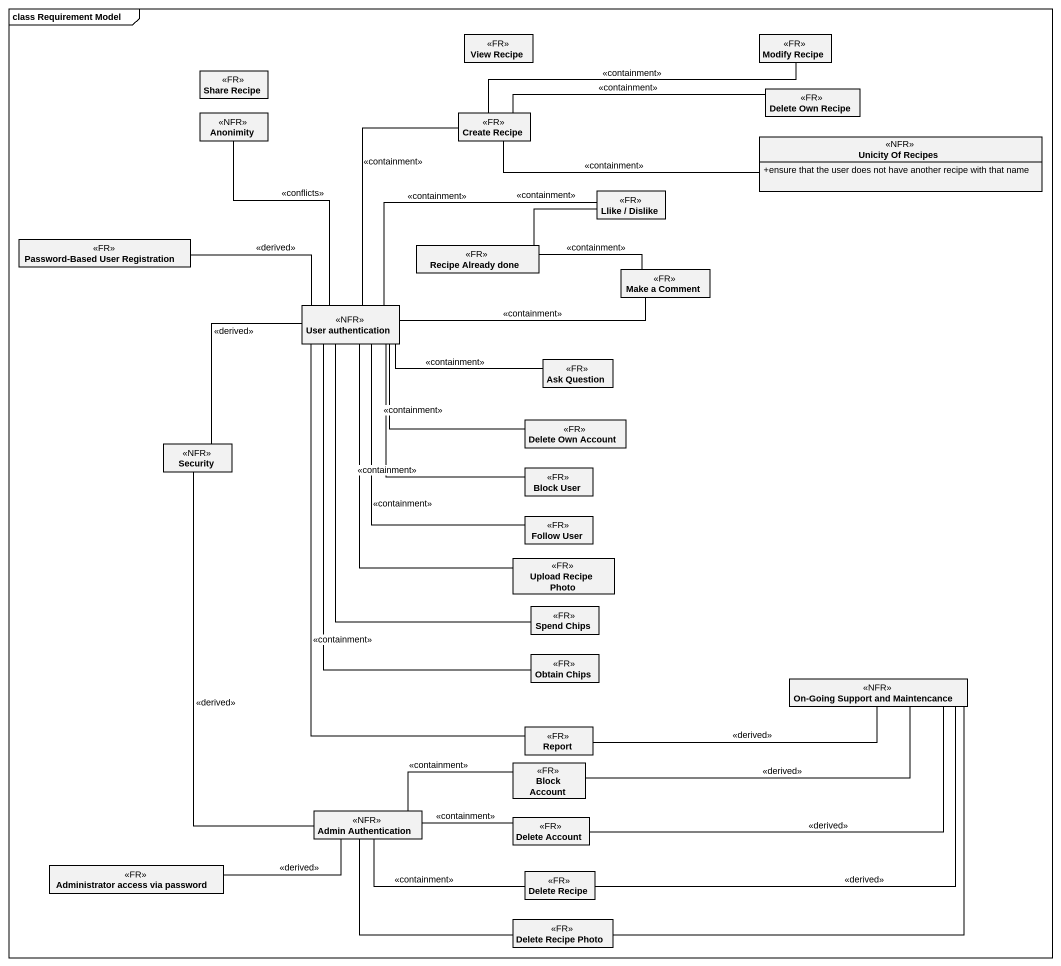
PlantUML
@startuml
mainframe class Requirement Model
hide circle
hide empty members
skinparam classAttributeIconSize 0
class "View Recipe" as View_Recipe <<FR>>
class "Modify Recipe" as Modify_Recipe <<FR>>
class "Share Recipe" as Share_Recipe <<FR>>
class Anonimity <<NFR>>
class "Create Recipe" as Create_Recipe <<FR>>
class "Delete Own Recipe" as Delete_Own_Recipe <<FR>>
class "Unicity Of Recipes" as Unicity_Of_Recipes <<NFR>> {
  +ensure that the user does not have another recipe with that name
}
class "Llike / Dislike" as Llike_Dislike <<FR>>
class "Password-Based User Registration" as Password_Based_User <<FR>>
class "Recipe Already done" as Recipe_Already_done <<FR>>
class "Make a Comment" as Make_a_Comment <<FR>>
class "User authentication" as User_authentication <<NFR>>
class "Ask Question" as Ask_Question <<FR>>
class "Delete Own Account" as Delete_Own_Account <<FR>>
class Security <<NFR>>
class "Block User" as Block_User <<FR>>
class "Follow User" as Follow_User <<FR>>
class "Upload Recipe Photo" as Upload_Recipe_Photo <<FR>>
class "Spend Chips" as Spend_Chips <<FR>>
class "Obtain Chips" as Obtain_Chips <<FR>>
class "On-Going Support and Maintencance" as On_Going_Support_and <<NFR>>
class Report <<FR>>
class "Block Account" as Block_Account <<FR>>
class "Admin Authentication" as Admin_Authentication <<NFR>>
class "Delete Account" as Delete_Account <<FR>>
class "Administrator access via password" as Administrator_access_via <<FR>>
class "Delete Recipe" as Delete_Recipe <<FR>>
class "Delete Recipe Photo" as Delete_Recipe_Photo <<FR>>
Modify_Recipe -left- Create_Recipe : <<containment>>
Anonimity -- User_authentication : <<conflicts>>
Create_Recipe -- User_authentication : <<containment>>
Delete_Own_Recipe -left- Create_Recipe : <<containment>>
Unicity_Of_Recipes -left- Create_Recipe : <<containment>>
Llike_Dislike -left- User_authentication : <<containment>>
Password_Based_User -right- User_authentication : <<derived>>
Recipe_Already_done -right- Llike_Dislike : <<containment>>
Make_a_Comment -left- Recipe_Already_done : <<containment>>
Make_a_Comment -left- User_authentication : <<containment>>
User_authentication -- Upload_Recipe_Photo
User_authentication -- Spend_Chips
User_authentication -- Obtain_Chips
Ask_Question -left- User_authentication : <<containment>>
Delete_Own_Account -left- User_authentication : <<containment>>
Security -up- User_authentication : <<derived>>
Block_User -up- User_authentication : <<containment>>
Follow_User -up- User_authentication : <<containment>>
On_Going_Support_and -left- Block_Account : <<derived>>
On_Going_Support_and -left- Delete_Account : <<derived>>
On_Going_Support_and -- Delete_Recipe : <<derived>>
Report -up- User_authentication : <<containment>>
Report -right- On_Going_Support_and : <<derived>>
Block_Account -left- Admin_Authentication : <<containment>>
Admin_Authentication -up- Security : <<derived>>
Admin_Authentication -right- Delete_Recipe_Photo
Delete_Account -left- Admin_Authentication : <<containment>>
Administrator_access_via -right- Admin_Authentication : <<derived>>
Delete_Recipe -left- Admin_Authentication : <<containment>>
Delete_Recipe_Photo -up- On_Going_Support_and
@enduml
